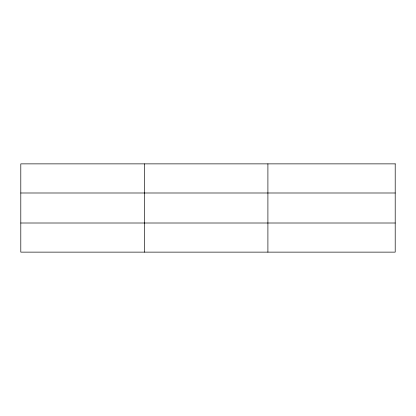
<?xml version="1.0" encoding="UTF-8"?>
<svg xmlns="http://www.w3.org/2000/svg" width="416" height="416" viewBox="0 0 416 416"><rect width="100%" height="100%" fill="white"/><g stroke="black" fill="none" stroke-linecap="round" stroke-linejoin="round"><path stroke-width="0.62" d="M144.352 163.868L144.352 252.132M267.904 163.868L267.904 252.132M20.8 192.993L395.2 192.993M20.8 223.007L395.2 223.007M395.2 163.868L395.2 252.132L20.8 252.132L20.8 163.868L395.2 163.868"/></g></svg>
